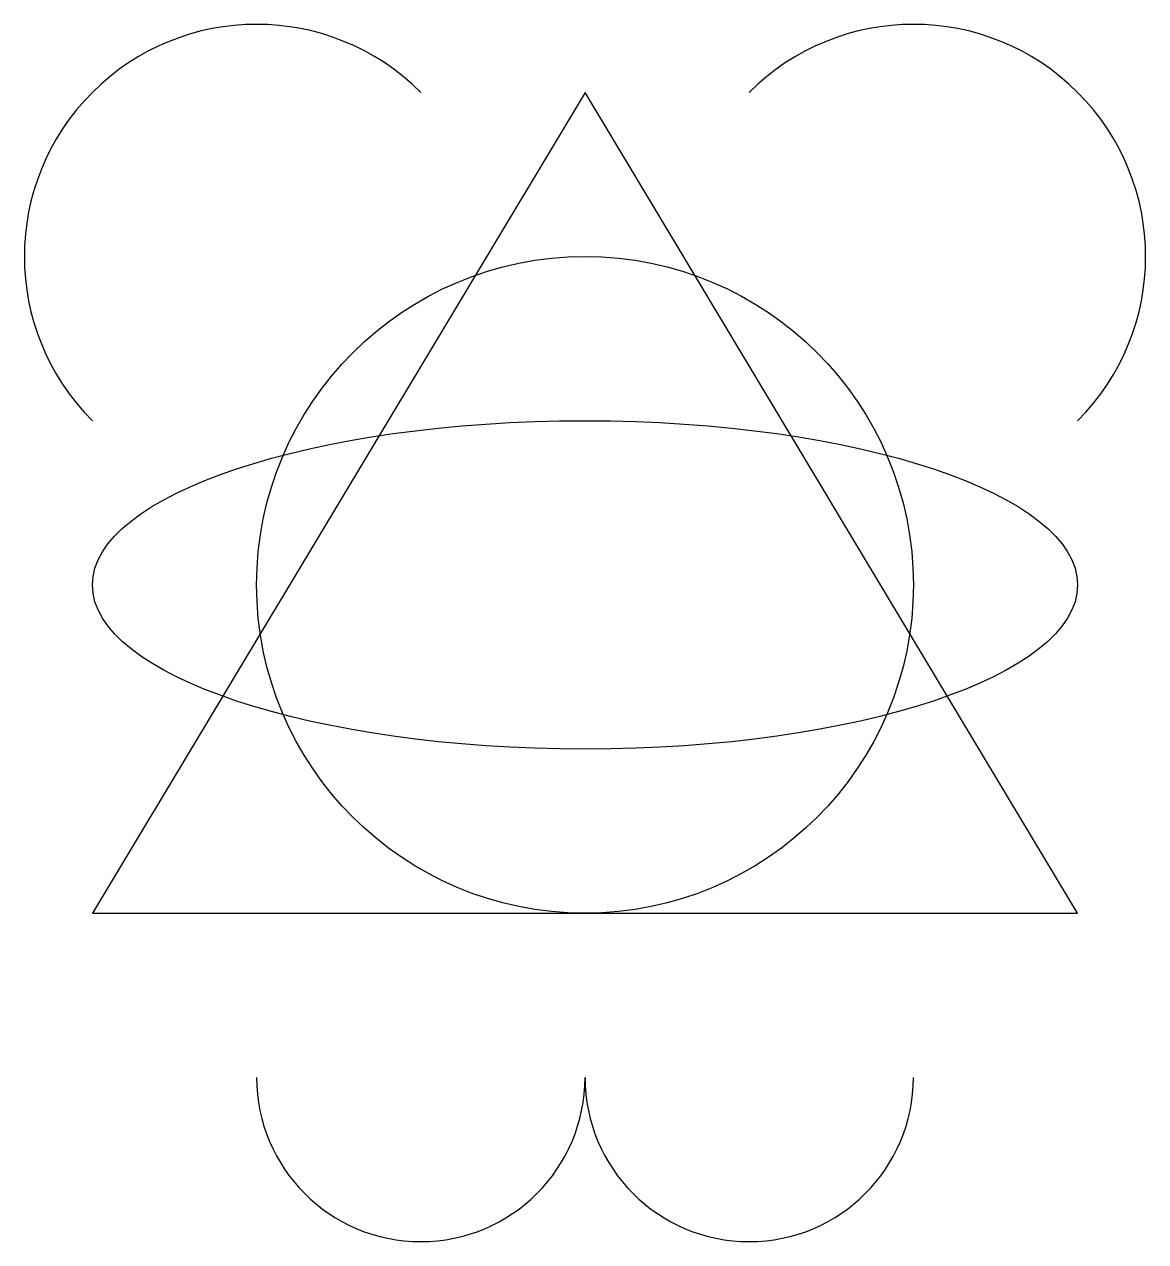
# Model space of a CAD drawing. Header units: inches. Extents: x -3.41 to 3.41, y -4 to 3.41.
import ezdxf

# ---------------------------------------------------------------- set-up
doc = ezdxf.new("R2010")
doc.units = ezdxf.units.IN
doc.header["$MEASUREMENT"] = 0
doc.layers.add('Layer1', color=7, linetype='Continuous')

msp = doc.modelspace()

# ---------------------------------------------------------------- linework, layer by layer
at = {"layer": 'Layer1', "color": 5, "linetype": 'CONTINUOUS', "lineweight": 25, "true_color": 0x2465d8}
for p, q in [((0, 3), (-3, -2)), ((3, -2), (0, 3)), ((-3, -2), (3, -2))]:
    msp.add_line(p, q, dxfattribs=at)
at = {"layer": 'Layer1', "color": 7, "linetype": 'CONTINUOUS', "lineweight": 25, "true_color": 0x202b36}
msp.add_circle((0, 0), 2, dxfattribs=at)
at = {"layer": 'Layer1', "color": 1, "linetype": 'CONTINUOUS', "lineweight": 25, "true_color": 0xc44236}
for centre, radius, start, end in [((-2, 2), 1.4142, 45, 225), ((2, 2), 1.4142, 315, 135), ((-1, -3), 1, 180, 0), ((1, -3), 1, 180, 0)]:
    msp.add_arc(centre, radius, start, end, dxfattribs=at)
at = {"layer": 'Layer1', "color": 3, "linetype": 'CONTINUOUS', "lineweight": 25, "true_color": 0x198548}
msp.add_ellipse((0, 0), major_axis=(3, 0), ratio=0.333333, dxfattribs=at)

doc.saveas('drawing.dxf')
